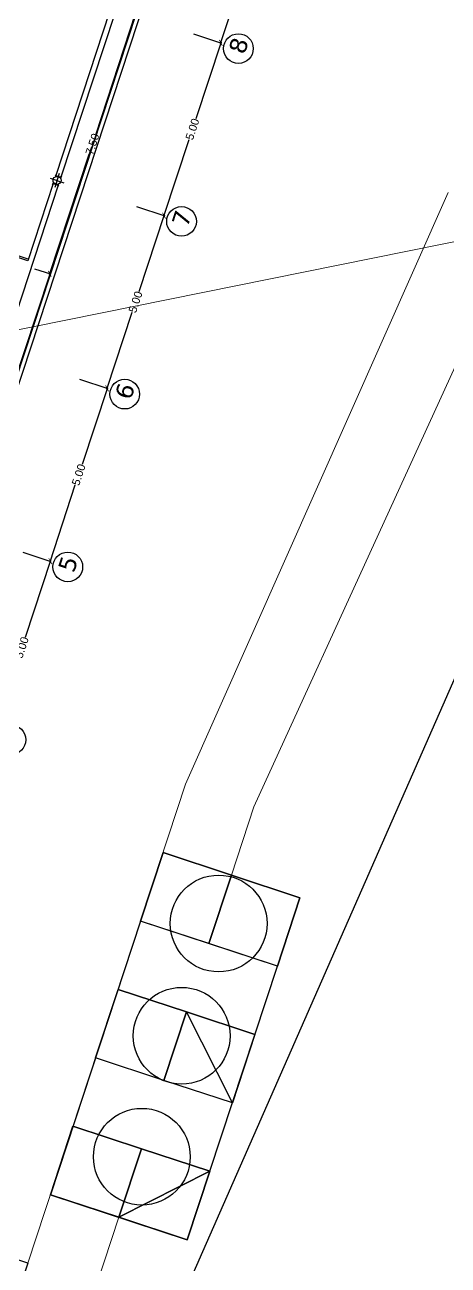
# Model space of a CAD drawing. Header units: metres. Extents: x 2 to 659295185, y -28 to 1124222152.
# Drawn here: x 654539.37 to 654551.01, y 1123394.4 to 1123428.49 of the extents above; entities that cross this region are included whole.
import ezdxf

# ---------------------------------------------------------------- set-up
doc = ezdxf.new("R2010")
doc.units = ezdxf.units.M
doc.header["$MEASUREMENT"] = 0
doc.layers.get('0').update_dxf_attribs({"linetype": 'CONTINUOUS'})
for name, color, linetype in [('000PAREDES', 2, 'CONTINUOUS'), ('Acotado', 7, 'CONTINUOUS'), ('CURVAS', 2, 'CONTINUOUS'), ('Estructura', 1, 'CONTINUOUS'), ('LAGUNA', 5, 'CONTINUOUS'), ('PARED', 7, 'CONTINUOUS'), ('TEXTURA PISO', 251, 'CONTINUOUS'), ('TUBO', 1, 'CONTINUOUS'), ('Vista 1', 4, 'CONTINUOUS'), ('vista4', 6, 'CONTINUOUS')]:
    doc.layers.add(name, color=color, linetype=linetype)
doc.layers.add('acera', color=32, linetype='CONTINUOUS', lineweight=20)
doc.styles.add('FORMAT', font='swissl.ttf')
doc.styles.get("Standard").update_dxf_attribs({"font": 'tahoma.ttf'})
doc.dimstyles.new('1-100', dxfattribs={"dimtxt": 0.22, "dimasz": 0.13, "dimexe": 0.02, "dimexo": 0.02, "dimgap": 0.022, "dimtad": 0, "dimzin": 1, "dimdsep": 46, "dimtxsty": 'FORMAT', "dimblk": 'ARCHTICK', "dimcen": 0.02, "dimdle": 0.02, "dimazin": 0, "dimtfac": 1, "dimtofl": 0, "dimtmove": 2, "dimatfit": 3, "dimldrblk": 'ARCHTICK', "dimfxl": 1, "dimtolj": 1, "dimtzin": 1, "dimarcsym": 0})

# ---------------------------------------------------------------- blocks, each defined once
blk = doc.blocks.new('_ArchTick')
at = {"color": 0, "linetype": 'ByBlock', "const_width": 0.15}
blk.add_lwpolyline([(-0.5, -0.5), (0.5, 0.5)], dxfattribs=at)
blk = doc.blocks.new('*D2271')
at = {"layer": 'Acotado', "color": 0, "lineweight": -2, "transparency": 16777216}
for p, q in [((667567.363, 1123478.25), (667567.363, 1123477.435)), ((667572.363, 1123478.25), (667572.363, 1123477.435)), ((667567.343, 1123477.455), (667569.567, 1123477.455)), ((667572.383, 1123477.455), (667570.158, 1123477.455))]:
    blk.add_line(p, q, dxfattribs=at)
at = {"layer": 'Acotado', "color": 0, "lineweight": -2, "transparency": 16777216, "xscale": 0.13, "yscale": 0.13, "zscale": 0.13, "rotation": 180}
blk.add_blockref('_ArchTick', (667567.363, 1123477.455), dxfattribs=at)
at = {"layer": 'Acotado', "color": 0, "lineweight": -2, "transparency": 16777216, "xscale": 0.13, "yscale": 0.13, "zscale": 0.13}
blk.add_blockref('_ArchTick', (667572.363, 1123477.455), dxfattribs=at)
at = {"layer": 'Acotado', "color": 0, "transparency": 16777216, "insert": (667569.863, 1123477.455), "char_height": 0.22, "attachment_point": 5, "style": 'FORMAT'}
blk.add_mtext('\\A1;5.00', dxfattribs=at)
blk = doc.blocks.new('*D2272')
at = {"layer": 'Acotado', "color": 0, "lineweight": -2, "transparency": 16777216}
for p, q in [((667572.363, 1123478.25), (667572.363, 1123477.435)), ((667577.363, 1123478.25), (667577.363, 1123477.435)), ((667572.343, 1123477.455), (667574.567, 1123477.455)), ((667577.383, 1123477.455), (667575.158, 1123477.455))]:
    blk.add_line(p, q, dxfattribs=at)
at = {"layer": 'Acotado', "color": 0, "lineweight": -2, "transparency": 16777216, "xscale": 0.13, "yscale": 0.13, "zscale": 0.13, "rotation": 180}
blk.add_blockref('_ArchTick', (667572.363, 1123477.455), dxfattribs=at)
at = {"layer": 'Acotado', "color": 0, "lineweight": -2, "transparency": 16777216, "xscale": 0.13, "yscale": 0.13, "zscale": 0.13}
blk.add_blockref('_ArchTick', (667577.363, 1123477.455), dxfattribs=at)
at = {"layer": 'Acotado', "color": 0, "transparency": 16777216, "insert": (667574.863, 1123477.455), "char_height": 0.22, "attachment_point": 5, "style": 'FORMAT'}
blk.add_mtext('\\A1;5.00', dxfattribs=at)
blk = doc.blocks.new('*D2273')
at = {"layer": 'Acotado', "color": 0, "lineweight": -2, "transparency": 16777216}
for p, q in [((667577.363, 1123478.25), (667577.363, 1123477.435)), ((667582.363, 1123478.25), (667582.363, 1123477.435)), ((667577.343, 1123477.455), (667579.567, 1123477.455)), ((667582.383, 1123477.455), (667580.158, 1123477.455))]:
    blk.add_line(p, q, dxfattribs=at)
at = {"layer": 'Acotado', "color": 0, "lineweight": -2, "transparency": 16777216, "xscale": 0.13, "yscale": 0.13, "zscale": 0.13, "rotation": 180}
blk.add_blockref('_ArchTick', (667577.363, 1123477.455), dxfattribs=at)
at = {"layer": 'Acotado', "color": 0, "lineweight": -2, "transparency": 16777216, "xscale": 0.13, "yscale": 0.13, "zscale": 0.13}
blk.add_blockref('_ArchTick', (667582.363, 1123477.455), dxfattribs=at)
at = {"layer": 'Acotado', "color": 0, "transparency": 16777216, "insert": (667579.863, 1123477.455), "char_height": 0.22, "attachment_point": 5, "style": 'FORMAT'}
blk.add_mtext('\\A1;5.00', dxfattribs=at)
blk = doc.blocks.new('*D2274')
at = {"layer": 'Acotado', "color": 0, "lineweight": -2, "transparency": 16777216}
for p, q in [((667582.363, 1123478.25), (667582.363, 1123477.435)), ((667587.363, 1123478.25), (667587.363, 1123477.435)), ((667582.343, 1123477.455), (667584.567, 1123477.455)), ((667587.383, 1123477.455), (667585.158, 1123477.455))]:
    blk.add_line(p, q, dxfattribs=at)
at = {"layer": 'Acotado', "color": 0, "lineweight": -2, "transparency": 16777216, "xscale": 0.13, "yscale": 0.13, "zscale": 0.13, "rotation": 180}
blk.add_blockref('_ArchTick', (667582.363, 1123477.455), dxfattribs=at)
at = {"layer": 'Acotado', "color": 0, "lineweight": -2, "transparency": 16777216, "xscale": 0.13, "yscale": 0.13, "zscale": 0.13}
blk.add_blockref('_ArchTick', (667587.363, 1123477.455), dxfattribs=at)
at = {"layer": 'Acotado', "color": 0, "transparency": 16777216, "insert": (667584.863, 1123477.455), "char_height": 0.22, "attachment_point": 5, "style": 'FORMAT'}
blk.add_mtext('\\A1;5.00', dxfattribs=at)
blk = doc.blocks.new('*D2275')
at = {"layer": 'Acotado', "color": 0, "lineweight": -2, "transparency": 16777216}
for p, q in [((667587.363, 1123478.25), (667587.363, 1123477.435)), ((667592.363, 1123478.25), (667592.363, 1123477.435)), ((667587.343, 1123477.455), (667589.567, 1123477.455)), ((667592.383, 1123477.455), (667590.158, 1123477.455))]:
    blk.add_line(p, q, dxfattribs=at)
at = {"layer": 'Acotado', "color": 0, "lineweight": -2, "transparency": 16777216, "xscale": 0.13, "yscale": 0.13, "zscale": 0.13, "rotation": 180}
blk.add_blockref('_ArchTick', (667587.363, 1123477.455), dxfattribs=at)
at = {"layer": 'Acotado', "color": 0, "lineweight": -2, "transparency": 16777216, "xscale": 0.13, "yscale": 0.13, "zscale": 0.13}
blk.add_blockref('_ArchTick', (667592.363, 1123477.455), dxfattribs=at)
at = {"layer": 'Acotado', "color": 0, "transparency": 16777216, "insert": (667589.863, 1123477.455), "char_height": 0.22, "attachment_point": 5, "style": 'FORMAT'}
blk.add_mtext('\\A1;5.00', dxfattribs=at)
blk = doc.blocks.new('eco 220x220')
at = {"color": 8}
for p, q in [((-0.202, 0), (0.202, 0)), ((0, 0.202), (0, -0.202))]:
    blk.add_line(p, q, dxfattribs=at)
blk.add_circle((0, 0), 0.11)
blk = doc.blocks.new('*D2296')
at = {"layer": 'Acotado', "color": 0, "lineweight": -2, "transparency": 16777216}
for p, q in [((667572.363, 1123480.38), (667572.363, 1123479.916)), ((667579.863, 1123480.38), (667579.863, 1123479.916)), ((667572.343, 1123479.936), (667575.821, 1123479.936)), ((667579.883, 1123479.936), (667576.405, 1123479.936))]:
    blk.add_line(p, q, dxfattribs=at)
at = {"layer": 'Acotado', "color": 0, "lineweight": -2, "transparency": 16777216, "xscale": 0.13, "yscale": 0.13, "zscale": 0.13, "rotation": 180}
blk.add_blockref('_ArchTick', (667572.363, 1123479.936), dxfattribs=at)
at = {"layer": 'Acotado', "color": 0, "lineweight": -2, "transparency": 16777216, "xscale": 0.13, "yscale": 0.13, "zscale": 0.13}
blk.add_blockref('_ArchTick', (667579.863, 1123479.936), dxfattribs=at)
at = {"layer": 'Acotado', "color": 0, "transparency": 16777216, "insert": (667576.113, 1123479.936), "char_height": 0.22, "attachment_point": 5, "style": 'FORMAT'}
blk.add_mtext('\\A1;7.50', dxfattribs=at)
blk = doc.blocks.new('*D2297')
at = {"layer": 'Acotado', "color": 0, "lineweight": -2, "transparency": 16777216}
for p, q in [((667579.863, 1123480.38), (667579.863, 1123479.916)), ((667587.363, 1123480.38), (667587.363, 1123479.916)), ((667579.843, 1123479.936), (667583.321, 1123479.936)), ((667587.383, 1123479.936), (667583.905, 1123479.936))]:
    blk.add_line(p, q, dxfattribs=at)
at = {"layer": 'Acotado', "color": 0, "lineweight": -2, "transparency": 16777216, "xscale": 0.13, "yscale": 0.13, "zscale": 0.13, "rotation": 180}
blk.add_blockref('_ArchTick', (667579.863, 1123479.936), dxfattribs=at)
at = {"layer": 'Acotado', "color": 0, "lineweight": -2, "transparency": 16777216, "xscale": 0.13, "yscale": 0.13, "zscale": 0.13}
blk.add_blockref('_ArchTick', (667587.363, 1123479.936), dxfattribs=at)
at = {"layer": 'Acotado', "color": 0, "transparency": 16777216, "insert": (667583.613, 1123479.936), "char_height": 0.22, "attachment_point": 5, "style": 'FORMAT'}
blk.add_mtext('\\A1;7.50', dxfattribs=at)
blk = doc.blocks.new('detalle metalico')
at = {"layer": 'Estructura'}
for points in [[(665221.743, 1123542.564), (665221.743, 1123542.598), (665221.709, 1123542.598), (665221.709, 1123542.604), (665221.749, 1123542.604), (665221.749, 1123542.564), (665221.743, 1123542.564)], [(665221.743, 1123542.482), (665221.743, 1123542.448), (665221.709, 1123542.448), (665221.709, 1123542.442), (665221.749, 1123542.442), (665221.749, 1123542.482), (665221.743, 1123542.482)]]:
    blk.add_lwpolyline(points, dxfattribs=at)
blk.add_lwpolyline([(665221.743, 1123542.448), (665221.737, 1123542.448), (665221.737, 1123542.598), (665221.743, 1123542.598)], close=True, dxfattribs=at)
blk = doc.blocks.new('*D2312')
at = {"layer": 'Acotado', "color": 0, "lineweight": -2, "transparency": 16777216}
for p, q in [((667552.585, 1123480.55), (667553.133, 1123480.55)), ((667553.113, 1123480.57), (667553.113, 1123471.858)), ((667552.215, 1123471.878), (667553.133, 1123471.878))]:
    blk.add_line(p, q, dxfattribs=at)
at = {"layer": 'Acotado', "color": 0, "lineweight": -2, "transparency": 16777216, "xscale": 0.13, "yscale": 0.13, "zscale": 0.13}
for p, rotation in [((667553.113, 1123480.55), 90), ((667553.113, 1123471.878), 270)]:
    blk.add_blockref('_ArchTick', p, dxfattribs=dict(at, rotation=rotation))
at = {"layer": 'Acotado', "color": 0, "transparency": 16777216, "insert": (667553.394, 1123475.407), "char_height": 0.22, "attachment_point": 5, "rotation": 90, "style": 'FORMAT'}
blk.add_mtext('\\A1;8.67', dxfattribs=at)
blk = doc.blocks.new('A$C562C02F1')
at = {"layer": 'Acotado', "color": 1}
for centre in [(0, -26.105), (5, -26.105), (10, -26.105), (15, -26.105), (20, -26.105)]:
    blk.add_circle(centre, 0.408, dxfattribs=at)
at = {"layer": 'PARED'}
for p, q in [((12.65, -22.427), (12.65, -11.402)), ((14.884, -22.427), (12.65, -22.427)), ((19.85, -22.427), (15.116, -22.427)), ((14.884, -22.577), (10.116, -22.577)), ((19.85, -22.577), (15.116, -22.577))]:
    blk.add_line(p, q, dxfattribs=at)
at = {"layer": 'Vista 1'}
blk.add_line((42, -23.249), (-36.51, -23.249), dxfattribs=at)
at = {"layer": 'vista4'}
blk.add_line((12.7, -22.427), (12.7, -11.502), dxfattribs=at)
at = {"xscale": -1, "rotation": 180}
blk.add_blockref('detalle metalico', (-665206.853, 1123520.021), dxfattribs=at)
at = {"rotation": 180}
blk.add_blockref('detalle metalico', (665236.853, 1123520.021), dxfattribs=at)
at = {"layer": 'Estructura', "rotation": 270}
blk.add_blockref('eco 220x220', (15, -22.502), dxfattribs=at)
at = {"layer": 'Acotado', "char_height": 0.46828, "width": 1.67642, "attachment_point": 1}
for s, insert in [('{\\fVerdana|b0|i0|c0|p34;5}', (4.875, -25.849)), ('{\\fVerdana|b0|i0|c0|p34;6}', (9.875, -25.849)), ('{\\fVerdana|b0|i0|c0|p34;7}', (14.875, -25.849)), ('{\\fVerdana|b0|i0|c0|p34;8}', (19.875, -25.849))]:
    blk.add_mtext(s, dxfattribs=dict(at, insert=insert))
at = {"layer": 'Acotado'}
dim = blk.add_linear_dim(base=(-14.25, -31.174), p1=(-14.798, -22.502), p2=(-15.168, -31.174), angle=90, dimstyle='1-100', dxfattribs=at)
dim.commit()
dim.dimension.update_dxf_attribs({"geometry": '*D2312', "text_midpoint": (-13.969, -27.644), "dimtype": 128, "insert": (-667567.363, -1123503.052)})
for base, p1, p2, picture, middle in [((12.5, -23.116), (5, -22.652), (12.5, -22.652), '*D2296', (8.75, -23.116)), ((20, -23.116), (12.5, -22.652), (20, -22.652), '*D2297', (16.25, -23.116)), ((5, -25.597), (0, -24.782), (5, -24.782), '*D2271', (2.5, -25.597)), ((10, -25.597), (5, -24.782), (10, -24.782), '*D2272', (7.5, -25.597)), ((15, -25.597), (10, -24.782), (15, -24.782), '*D2273', (12.5, -25.597)), ((20, -25.597), (15, -24.782), (20, -24.782), '*D2274', (17.5, -25.597)), ((25, -25.597), (20, -24.782), (25, -24.782), '*D2275', (22.5, -25.597))]:
    dim = blk.add_linear_dim(base=base, p1=p1, p2=p2, dimstyle='1-100', dxfattribs=at)
    dim.commit()
    dim.dimension.update_dxf_attribs({"geometry": picture, "text_midpoint": middle, "insert": (-667567.363, -1123503.052)})

msp = doc.modelspace()

# ---------------------------------------------------------------- linework, layer by layer
at = {"layer": '000PAREDES', "flags": 128}
for points in [[(654541.8356, 1123427.0152), (654531.936, 1123396.9272)], [(654543.1703, 1123405.7353), (654542.5516, 1123403.8548)], [(654546.9313, 1123404.4979), (654543.1703, 1123405.7353)], [(654546.3126, 1123402.6174), (654546.9313, 1123404.4979)]]:
    msp.add_lwpolyline(points, dxfattribs=at)
at = {"layer": '000PAREDES'}
for points in [[(654545.0508, 1123405.1166), (654544.4321, 1123403.2361), (654542.5516, 1123403.8548), (654543.1703, 1123405.7353), (654545.0508, 1123405.1166)], [(654545.0508, 1123405.1166), (654544.4321, 1123403.2361), (654542.5516, 1123403.8548), (654543.1703, 1123405.7353), (654545.0508, 1123405.1166)], [(654546.9313, 1123404.4979), (654546.3126, 1123402.6174), (654544.4321, 1123403.2361), (654545.0508, 1123405.1166), (654546.9313, 1123404.4979)], [(654546.9313, 1123404.4979), (654546.3126, 1123402.6174), (654544.4321, 1123403.2361), (654545.0508, 1123405.1166), (654546.9313, 1123404.4979)]]:
    msp.add_lwpolyline(points, close=True, dxfattribs=at)
for points in [[(654546.9313, 1123404.4979), (654545.0508, 1123405.1166)], [(654546.9313, 1123404.4979), (654545.0508, 1123405.1166)], [(654545.0751, 1123398.8564), (654543.1946, 1123399.4751)], [(654545.0751, 1123398.8564), (654543.1946, 1123399.4751)]]:
    msp.add_lwpolyline(points, dxfattribs=at)
at = {"layer": 'acera'}
msp.add_line((654551.0066, 1123423.8853), (654543.7891, 1123407.6158), dxfattribs=at)
at = {"layer": 'acera', "flags": 128}
for points in [[(654531.936, 1123396.9272), (654544.9293, 1123436.4177)], [(654553.1186, 1123423.3029), (654545.6696, 1123406.9971)], [(654543.7891, 1123407.6158), (654539.458, 1123394.4523)], [(654545.0508, 1123405.1166), (654545.6696, 1123406.9971)], [(654541.9572, 1123395.7141), (654526.2157, 1123347.8061)]]:
    msp.add_lwpolyline(points, dxfattribs=at)
at = {"layer": 'CURVAS', "lineweight": 0}
msp.add_lwpolyline([(654523, 1123230), (654349, 1123277), (654543, 1123924), (654601, 1123889), (654601, 1123826), (654687, 1123450), (654509, 1123414), (654592, 1123230), (654523, 1123230)], dxfattribs=at)
at = {"layer": 'LAGUNA'}
msp.add_lwpolyline([(654558.7358, 1123427.7069), (654568.757, 1123426.4937), (654582.5393, 1123424.0431), (654595.084, 1123417.8315), (654603.2491, 1123410.9769), (654599.5367, 1123399.6939), (654587.7322, 1123376.4849), (654577.7801, 1123352.5716), (654567.8075, 1123341.2643), (654560.3098, 1123337.479), (654544.004, 1123344.9281), (654538.3382, 1123353.0445), (654534.5529, 1123360.5422), (654533.8856, 1123371.1821)], close=True, dxfattribs=at)
at = {"layer": 'TEXTURA PISO', "flags": 128}
msp.add_lwpolyline([(654540.5982, 1123423.2542), (654541.2169, 1123425.1347)], dxfattribs=at)
at = {"layer": 'TEXTURA PISO', "color": 6}
for points in [[(654546.9313, 1123404.4979), (654545.0508, 1123405.1166)], [(654546.9313, 1123404.4979), (654545.0508, 1123405.1166)], [(654546.3126, 1123402.6174), (654544.4321, 1123403.2361)], [(654546.3126, 1123402.6174), (654544.4321, 1123403.2361)], [(654545.6939, 1123400.7369), (654543.8134, 1123401.3556)], [(654545.6939, 1123400.7369), (654543.8134, 1123401.3556)], [(654545.0751, 1123398.8564), (654543.1946, 1123399.4751)], [(654545.0751, 1123398.8564), (654543.1946, 1123399.4751)], [(654542.5759, 1123397.5946), (654541.9572, 1123395.7141)], [(654542.5759, 1123397.5946), (654541.9572, 1123395.7141)], [(654544.4564, 1123396.9759), (654542.5759, 1123397.5946)], [(654544.4564, 1123396.9759), (654542.5759, 1123397.5946)]]:
    msp.add_lwpolyline(points, dxfattribs=at)
at = {"layer": 'TEXTURA PISO', "color": 7}
msp.add_lwpolyline([(654540.0767, 1123396.3328), (654543.8377, 1123395.0954), (654546.3126, 1123402.6174), (654542.5516, 1123403.8548)], close=True, dxfattribs=at)
at = {"layer": 'TEXTURA PISO', "color": 6}
msp.add_lwpolyline([(654543.8377, 1123395.0954), (654544.4564, 1123396.9759), (654541.9572, 1123395.7141), (654543.8377, 1123395.0954)], close=True, dxfattribs=at)
msp.add_lwpolyline([(654543.8377, 1123395.0954), (654544.4564, 1123396.9759), (654541.9572, 1123395.7141), (654543.8377, 1123395.0954)], close=True, dxfattribs=at)
for centre in [(654544.6975, 1123403.7885), (654544.6975, 1123403.7885), (654543.6818, 1123400.7013), (654543.6818, 1123400.7013), (654542.5879, 1123397.3767), (654542.5879, 1123397.3767)]:
    msp.add_circle(centre, 1.33, dxfattribs=at)
at = {"layer": 'TUBO'}
for points in [[(654544.4321, 1123403.2361), (654542.5516, 1123403.8548)], [(654544.4321, 1123403.2361), (654542.5516, 1123403.8548)], [(654546.3126, 1123402.6174), (654544.4321, 1123403.2361)], [(654546.3126, 1123402.6174), (654544.4321, 1123403.2361)], [(654543.8134, 1123401.3556), (654541.9329, 1123401.9743)], [(654543.8134, 1123401.3556), (654541.9329, 1123401.9743)], [(654545.6939, 1123400.7369), (654543.8134, 1123401.3556)], [(654545.6939, 1123400.7369), (654543.8134, 1123401.3556)], [(654543.1946, 1123399.4751), (654541.3141, 1123400.0938)], [(654543.1946, 1123399.4751), (654541.3141, 1123400.0938)], [(654545.0751, 1123398.8564), (654543.1946, 1123399.4751)], [(654545.0751, 1123398.8564), (654543.1946, 1123399.4751)], [(654542.5759, 1123397.5946), (654540.6954, 1123398.2133)], [(654542.5759, 1123397.5946), (654540.6954, 1123398.2133)], [(654544.4564, 1123396.9759), (654542.5759, 1123397.5946)], [(654544.4564, 1123396.9759), (654542.5759, 1123397.5946)]]:
    msp.add_lwpolyline(points, dxfattribs=at)
for points in [[(654543.8134, 1123401.3556), (654543.1946, 1123399.4751), (654541.3141, 1123400.0938), (654541.9329, 1123401.9743), (654543.8134, 1123401.3556)], [(654543.8134, 1123401.3556), (654543.1946, 1123399.4751), (654541.3141, 1123400.0938), (654541.9329, 1123401.9743), (654543.8134, 1123401.3556)], [(654545.6939, 1123400.7369), (654545.0751, 1123398.8564), (654543.1946, 1123399.4751), (654543.8134, 1123401.3556), (654545.6939, 1123400.7369)], [(654545.6939, 1123400.7369), (654545.0751, 1123398.8564), (654543.1946, 1123399.4751), (654543.8134, 1123401.3556), (654545.6939, 1123400.7369)], [(654542.5759, 1123397.5946), (654541.9572, 1123395.7141), (654540.0767, 1123396.3328), (654540.6954, 1123398.2133), (654542.5759, 1123397.5946)], [(654542.5759, 1123397.5946), (654541.9572, 1123395.7141), (654540.0767, 1123396.3328), (654540.6954, 1123398.2133), (654542.5759, 1123397.5946)], [(654544.4564, 1123396.9759), (654543.8377, 1123395.0954), (654541.9572, 1123395.7141), (654542.5759, 1123397.5946), (654544.4564, 1123396.9759)], [(654544.4564, 1123396.9759), (654543.8377, 1123395.0954), (654541.9572, 1123395.7141), (654542.5759, 1123397.5946), (654544.4564, 1123396.9759)]]:
    msp.add_lwpolyline(points, close=True, dxfattribs=at)
at = {"layer": 'Vista 1', "flags": 128}
for points in [[(654536.2671, 1123410.0907), (654549.2885, 1123449.6667)], [(654549.2885, 1123449.6667), (654536.2671, 1123410.0907)], [(654539.458, 1123394.4523), (654531.936, 1123396.9272)], [(654539.458, 1123394.4523), (654531.936, 1123396.9272)], [(654539.458, 1123394.4523), (654532.6238, 1123373.6814)], [(654539.458, 1123394.4523), (654532.6238, 1123373.6814)]]:
    msp.add_lwpolyline(points, dxfattribs=at)
at = {"layer": 'Vista 1'}
for points in [[(654546.3126, 1123402.6174), (654544.4321, 1123403.2361)], [(654546.3126, 1123402.6174), (654544.4321, 1123403.2361)], [(654545.6939, 1123400.7369), (654543.8134, 1123401.3556)], [(654545.6939, 1123400.7369), (654543.8134, 1123401.3556)], [(654545.0751, 1123398.8564), (654543.1946, 1123399.4751)], [(654545.0751, 1123398.8564), (654543.1946, 1123399.4751)], [(654542.5759, 1123397.5946), (654541.9572, 1123395.7141)], [(654542.5759, 1123397.5946), (654541.9572, 1123395.7141)], [(654544.4564, 1123396.9759), (654542.5759, 1123397.5946)], [(654544.4564, 1123396.9759), (654542.5759, 1123397.5946)]]:
    msp.add_lwpolyline(points, dxfattribs=at)
for points in [[(654543.1946, 1123399.4751), (654543.8134, 1123401.3556)], [(654543.1946, 1123399.4751), (654543.8134, 1123401.3556)], [(654543.8134, 1123401.3556), (654545.6939, 1123400.7369), (654545.0751, 1123398.8564)], [(654543.8134, 1123401.3556), (654545.6939, 1123400.7369), (654545.0751, 1123398.8564)], [(654541.9572, 1123395.7141), (654544.4564, 1123396.9759), (654543.8377, 1123395.0954)], [(654541.9572, 1123395.7141), (654544.4564, 1123396.9759), (654543.8377, 1123395.0954)]]:
    msp.add_lwpolyline(points, close=True, dxfattribs=at)

# ---------------------------------------------------------------- block references
at = {"color": 5, "extrusion": (0, 0, -1), "xscale": -1, "rotation": 288.2124472151277}
msp.add_blockref('A$C562C02F1', (-654514.1933, 1123416.9989), dxfattribs=at)

doc.saveas('drawing.dxf')
